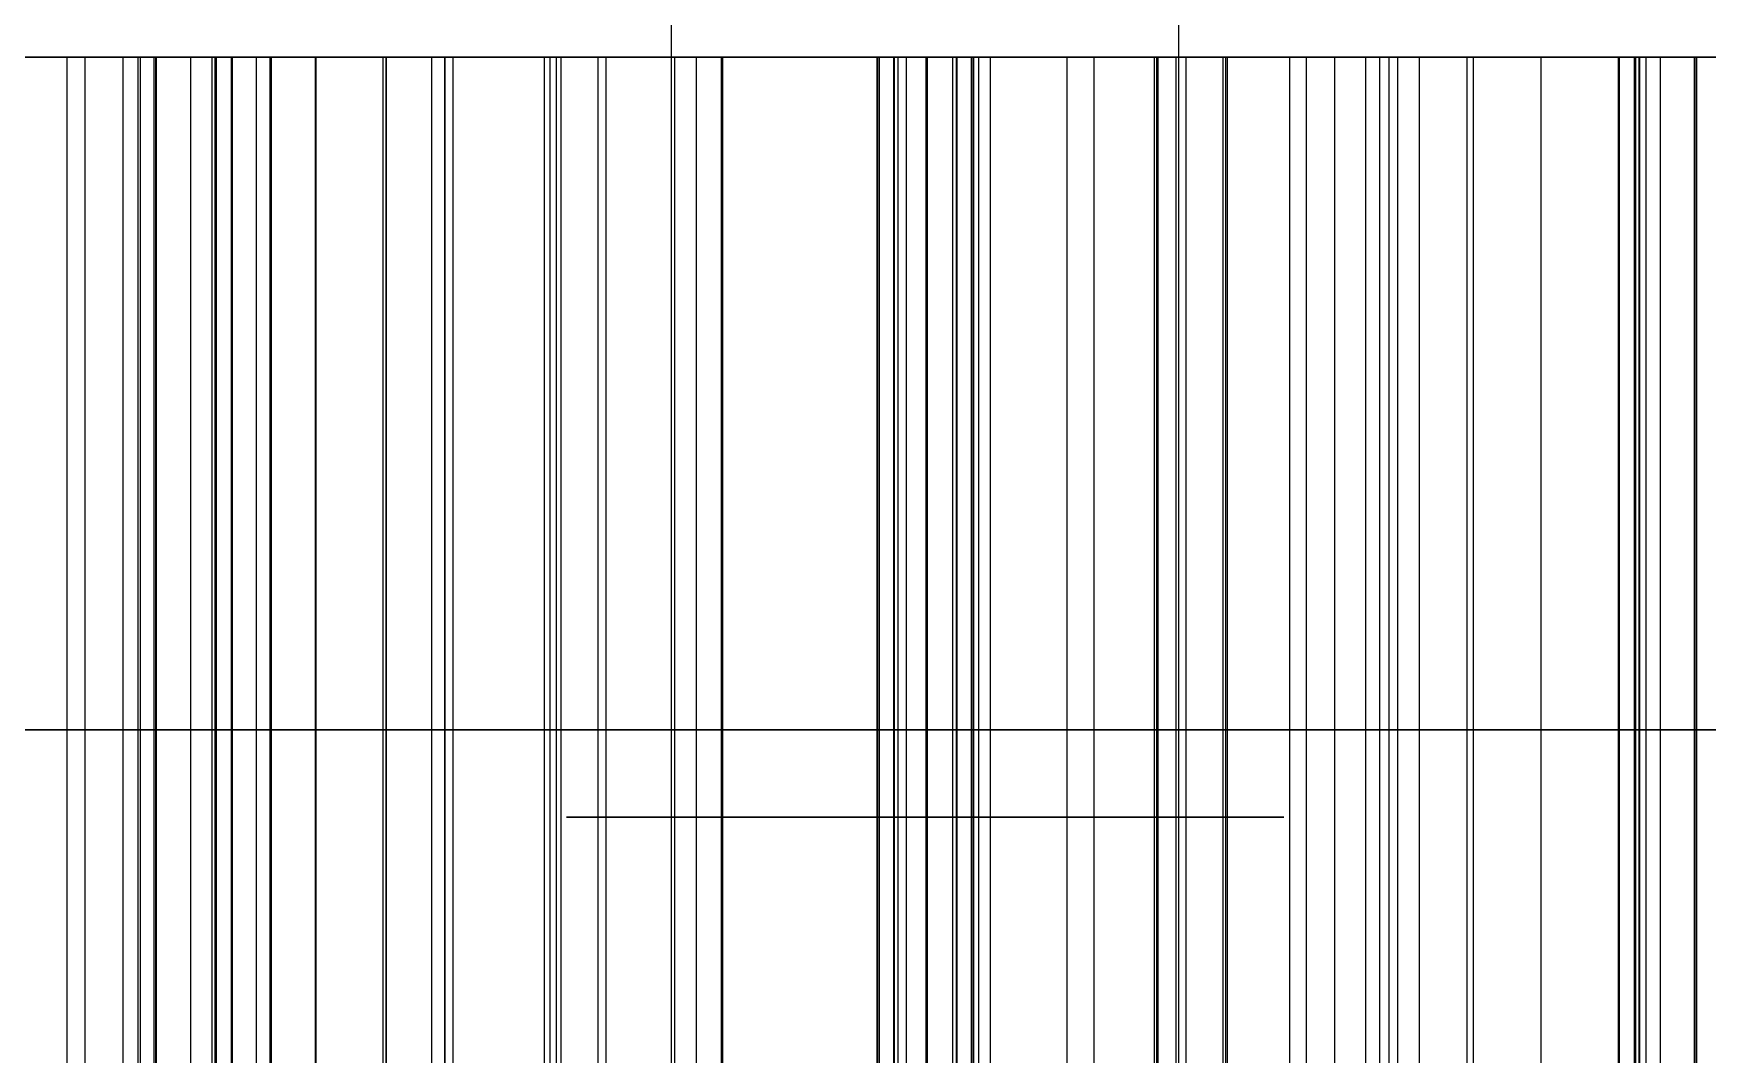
# Model space of a CAD drawing. Header units: millimetres. Extents: x -170 to 170, y -1654 to 210.
# Drawn here: x 80.89 to 99.56, y -46.65 to -35.26 of the extents above; entities that cross this region are included whole.
import ezdxf

# ---------------------------------------------------------------- set-up
doc = ezdxf.new("R2010")
doc.units = ezdxf.units.MM
doc.header["$MEASUREMENT"] = 0
doc.layers.add('V1', color=7, linetype='Continuous', true_color=0x000000)

msp = doc.modelspace()

# ---------------------------------------------------------------- linework, layer by layer
at = {"layer": 'V1'}
for p, q in [((4, -35.528, 255), (86.717, -35.528, 255)), ((53.93, -35.528, 345.833), (86.833, -35.528, 345.833)), ((54.502, -35.528, 164.167), (86.833, -35.528, 164.167)), ((87.183, -35.528, 255), (124.457, -35.528, 255)), ((90.833, -35.528, 308.93), (90.833, -35.528, 341.833)), ((90.833, -35.528, 349.833), (90.833, -35.528, 382.736)), ((90.833, -35.528, 127.836), (90.833, -35.528, 160.167)), ((90.833, -35.528, 168.167), (90.833, -35.528, 200.498)), ((94.833, -35.528, 345.833), (127.736, -35.528, 345.833)), ((94.833, -35.528, 164.167), (127.164, -35.528, 164.167)), ((-153, -43.028, 25), (153, -43.028, 25)), ((-153, -43.028, 25), (153, -43.028, 25))]:
    msp.add_line(p, q, dxfattribs=at)
for points, degree in [([(88.005, -88, 161.338), (88.005, -48.5, 161.338), (88.005, -9, 161.338)], 2), ([(88.005, -82.948, 166.995), (88.005, -45.974, 166.995), (88.005, -9, 166.995)], 2), ([(88.005, -82.948, 343.005), (88.005, -45.974, 343.005), (88.005, -9, 343.005)], 2), ([(88.005, -88, 348.662), (88.005, -48.5, 348.662), (88.005, -9, 348.662)], 2), ([(93.662, -88, 166.995), (93.662, -48.5, 166.995), (93.662, -9, 166.995)], 2), ([(93.662, -82.948, 161.338), (93.662, -45.974, 161.338), (93.662, -9, 161.338)], 2), ([(93.662, -88, 343.005), (93.662, -48.5, 343.005), (93.662, -9, 343.005)], 2), ([(93.662, -82.948, 348.662), (93.662, -45.974, 348.662), (93.662, -9, 348.662)], 2), ([(-153, -35.528), (0, -35.528), (153, -35.528)], 2), ([(153, -35.528, 50), (0, -35.528, 50), (-153, -35.528, 50)], 2), ([(81.262, -35.528, 130.424), (81.262, -43.028, 130.424), (81.262, -50.528, 130.424)], 2), ([(81.46, -35.528, 379.632), (81.46, -43.028, 379.632), (81.46, -50.528, 379.632)], 2), ([(81.884, -35.528, 305.626), (81.884, -43.028, 305.626), (81.884, -50.528, 305.626)], 2), ([(81.884, -35.528, 204.374), (81.884, -43.028, 204.374), (81.884, -50.528, 204.374)], 2), ([(82.051, -35.528, 311.876), (82.051, -43.028, 311.876), (82.051, -50.528, 311.876)], 2), ([(82.052, -35.528, 133.478), (82.052, -43.028, 133.478), (82.052, -50.528, 133.478)], 2), ([(82.078, -35.528, 133.548), (82.078, -43.028, 133.548), (82.078, -50.528, 133.548)], 2), ([(82.232, -35.528, 376.573), (82.232, -43.028, 376.573), (82.232, -50.528, 376.573)], 2), ([(82.251, -35.528, 198.175), (82.251, -43.028, 198.175), (82.251, -50.528, 198.175)], 2), ([(82.258, -35.528, 376.503), (82.258, -43.028, 376.503), (82.258, -50.528, 376.503)], 2), ([(82.639, -35.528, 123.714), (82.639, -43.028, 123.714), (82.639, -50.528, 123.714)], 2), ([(82.876, -35.528, 386.333), (82.876, -43.028, 386.333), (82.876, -50.528, 386.333)], 2), ([(82.913, -35.528, 314.911), (82.913, -43.028, 314.911), (82.913, -50.528, 314.911)], 2), ([(82.925, -35.528, 314.985), (82.925, -43.028, 314.985), (82.925, -50.528, 314.985)], 2), ([(83.094, -35.528, 195.135), (83.094, -43.028, 195.135), (83.094, -50.528, 195.135)], 2), ([(83.106, -35.528, 195.061), (83.106, -43.028, 195.061), (83.106, -50.528, 195.061)], 2), ([(83.373, -35.528, 303.135), (83.373, -43.028, 303.135), (83.373, -50.528, 303.135)], 2), ([(83.373, -35.528, 206.865), (83.373, -43.028, 206.865), (83.373, -50.528, 206.865)], 2), ([(83.524, -35.528, 298.962), (83.524, -43.028, 298.962), (83.524, -50.528, 298.962)], 2), ([(83.538, -35.528, 211.033), (83.538, -43.028, 211.033), (83.538, -50.528, 211.033)], 2), ([(84.03, -35.528, 276.418), (84.03, -43.028, 276.418), (84.03, -50.528, 276.418)], 2), ([(84.039, -35.528, 233.616), (84.039, -43.028, 233.616), (84.039, -50.528, 233.616)], 2), ([(84.785, -35.528, 209.399), (84.785, -43.028, 209.399), (84.785, -50.528, 209.399)], 2), ([(84.785, -35.528, 300.601), (84.785, -43.028, 300.601), (84.785, -50.528, 300.601)], 2), ([(84.82, -35.528, 236.964), (84.82, -43.028, 236.964), (84.82, -50.528, 236.964)], 2), ([(84.823, -35.528, 273.023), (84.823, -43.028, 273.023), (84.823, -50.528, 273.023)], 2), ([(85.326, -35.528, 123.261), (85.326, -43.028, 123.261), (85.326, -50.528, 123.261)], 2), ([(85.471, -35.528, 269.647), (85.471, -43.028, 269.647), (85.471, -50.528, 269.647)], 2), ([(85.477, -35.528, 240.388), (85.477, -43.028, 240.388), (85.477, -50.528, 240.388)], 2), ([(85.566, -35.528, 386.77), (85.566, -43.028, 386.77), (85.566, -50.528, 386.77)], 2), ([(86.584, -35.528, 314.272), (86.584, -43.028, 314.272), (86.584, -50.528, 314.272)], 2), ([(86.647, -35.528, 258.479), (86.647, -43.028, 258.479), (86.647, -50.528, 258.479)], 2), ([(86.648, -35.528, 251.556), (86.648, -43.028, 251.556), (86.648, -50.528, 251.556)], 2), ([(86.717, -35.528, 254.993), (86.717, -43.028, 254.993), (86.717, -50.528, 254.993)], 2), ([(86.769, -35.528, 195.752), (86.769, -43.028, 195.752), (86.769, -50.528, 195.752)], 2), ([(87.183, -35.528, 254.999), (87.183, -43.028, 254.999), (87.183, -50.528, 254.999)], 2), ([(87.273, -35.528, 257.722), (87.273, -43.028, 257.722), (87.273, -50.528, 257.722)], 2), ([(87.273, -35.528, 252.276), (87.273, -43.028, 252.276), (87.273, -50.528, 252.276)], 2), ([(88.005, -50.528, 343.005), (88.005, -43.028, 343.005), (88.005, -35.528, 343.005)], 2), ([(88.005, -50.528, 348.662), (88.005, -43.028, 348.662), (88.005, -35.528, 348.662)], 2), ([(88.005, -50.528, 161.338), (88.005, -43.028, 161.338), (88.005, -35.528, 161.338)], 2), ([(88.005, -50.528, 166.995), (88.005, -43.028, 166.995), (88.005, -35.528, 166.995)], 2), ([(88.036, -35.528, 122.987), (88.036, -43.028, 122.987), (88.036, -50.528, 122.987)], 2), ([(88.278, -35.528, 387.028), (88.278, -43.028, 387.028), (88.278, -50.528, 387.028)], 2), ([(88.558, -35.528, 222.346), (88.558, -43.028, 222.346), (88.558, -50.528, 222.346)], 2), ([(88.572, -35.528, 287.661), (88.572, -43.028, 287.661), (88.572, -50.528, 287.661)], 2), ([(90.294, -35.528, 313.917), (90.294, -43.028, 313.917), (90.294, -50.528, 313.917)], 2), ([(90.301, -35.528, 313.992), (90.301, -43.028, 313.992), (90.301, -50.528, 313.992)], 2), ([(90.321, -35.528, 310.762), (90.321, -43.028, 310.762), (90.321, -50.528, 310.762)], 2), ([(90.481, -35.528, 196.085), (90.481, -43.028, 196.085), (90.481, -50.528, 196.085)], 2), ([(90.488, -35.528, 196.011), (90.488, -43.028, 196.011), (90.488, -50.528, 196.011)], 2), ([(90.527, -35.528, 199.24), (90.527, -43.028, 199.24), (90.527, -50.528, 199.24)], 2), ([(90.621, -35.528, 222.505), (90.621, -43.028, 222.505), (90.621, -50.528, 222.505)], 2), ([(90.621, -35.528, 287.495), (90.621, -43.028, 287.495), (90.621, -50.528, 287.495)], 2), ([(90.839, -35.528, 280.635), (90.839, -43.028, 280.635), (90.839, -50.528, 280.635)], 2), ([(90.854, -35.528, 229.363), (90.854, -43.028, 229.363), (90.854, -50.528, 229.363)], 2), ([(91.139, -35.528, 129.093), (91.139, -43.028, 129.093), (91.139, -50.528, 129.093)], 2), ([(91.179, -35.528, 132.323), (91.179, -43.028, 132.323), (91.179, -50.528, 132.323)], 2), ([(91.186, -35.528, 132.248), (91.186, -43.028, 132.248), (91.186, -50.528, 132.248)], 2), ([(91.345, -35.528, 380.904), (91.345, -43.028, 380.904), (91.345, -50.528, 380.904)], 2), ([(91.365, -35.528, 377.674), (91.365, -43.028, 377.674), (91.365, -50.528, 377.674)], 2), ([(91.365, -35.528, 377.674), (91.368, -35.528, 377.699), (91.37, -35.528, 377.724), (91.373, -35.528, 377.749)], 3), ([(91.369, -35.528, 377.712), (91.369, -43.028, 377.712), (91.369, -50.528, 377.712)], 2), ([(91.373, -35.528, 377.749), (91.373, -43.028, 377.749), (91.373, -50.528, 377.749)], 2), ([(91.429, -35.528, 273.233), (91.429, -43.028, 273.233), (91.429, -50.528, 273.233)], 2), ([(91.429, -35.528, 236.765), (91.429, -43.028, 236.765), (91.429, -50.528, 236.765)], 2), ([(91.559, -35.528, 225.251), (91.559, -43.028, 225.251), (91.559, -50.528, 225.251)], 2), ([(91.559, -35.528, 284.749), (91.559, -43.028, 284.749), (91.559, -50.528, 284.749)], 2), ([(92.413, -35.528, 228.023), (92.413, -43.028, 228.023), (92.413, -50.528, 228.023)], 2), ([(92.413, -35.528, 281.977), (92.413, -43.028, 281.977), (92.413, -50.528, 281.977)], 2), ([(92.712, -35.528, 275.636), (92.712, -43.028, 275.636), (92.712, -50.528, 275.636)], 2), ([(92.713, -35.528, 234.362), (92.713, -43.028, 234.362), (92.713, -50.528, 234.362)], 2), ([(93.388, -35.528, 304.638), (93.388, -43.028, 304.638), (93.388, -50.528, 304.638)], 2), ([(93.412, -35.528, 241.472), (93.412, -43.028, 241.472), (93.412, -50.528, 241.472)], 2), ([(93.427, -35.528, 268.533), (93.427, -43.028, 268.533), (93.427, -50.528, 268.533)], 2), ([(93.63, -35.528, 205.346), (93.63, -43.028, 205.346), (93.63, -50.528, 205.346)], 2), ([(93.662, -50.528, 343.005), (93.662, -43.028, 343.005), (93.662, -35.528, 343.005)], 2), ([(93.662, -50.528, 348.662), (93.662, -43.028, 348.662), (93.662, -35.528, 348.662)], 2), ([(93.662, -50.528, 166.995), (93.662, -43.028, 166.995), (93.662, -35.528, 166.995)], 2), ([(93.662, -50.528, 161.338), (93.662, -43.028, 161.338), (93.662, -35.528, 161.338)], 2), ([(93.739, -35.528, 259.982), (93.739, -43.028, 259.982), (93.739, -50.528, 259.982)], 2), ([(93.739, -35.528, 250.016), (93.739, -43.028, 250.016), (93.739, -50.528, 250.016)], 2), ([(94.152, -35.528, 277.95), (94.152, -43.028, 277.95), (94.152, -50.528, 277.95)], 2), ([(94.153, -35.528, 232.049), (94.153, -43.028, 232.049), (94.153, -50.528, 232.049)], 2), ([(94.183, -35.528, 261.189), (94.183, -43.028, 261.189), (94.183, -50.528, 261.189)], 2), ([(94.199, -35.528, 248.812), (94.199, -43.028, 248.812), (94.199, -50.528, 248.812)], 2), ([(94.897, -35.528, 132.581), (94.897, -43.028, 132.581), (94.897, -50.528, 132.581)], 2), ([(95.082, -35.528, 377.394), (95.082, -43.028, 377.394), (95.082, -50.528, 377.394)], 2), ([(95.396, -35.528, 242.057), (95.396, -43.028, 242.057), (95.396, -50.528, 242.057)], 2), ([(95.396, -35.528, 267.943), (95.396, -43.028, 267.943), (95.396, -50.528, 267.943)], 2), ([(95.743, -35.528, 244.937), (95.743, -43.028, 244.937), (95.743, -50.528, 244.937)], 2), ([(95.743, -35.528, 265.063), (95.743, -43.028, 265.063), (95.743, -50.528, 265.063)], 2), ([(95.898, -35.528, 268.043), (95.898, -43.028, 268.043), (95.898, -50.528, 268.043)], 2), ([(95.899, -35.528, 241.956), (95.899, -43.028, 241.956), (95.899, -50.528, 241.956)], 2), ([(96.003, -35.528, 247.826), (96.003, -43.028, 247.826), (96.003, -50.528, 247.826)], 2), ([(96.003, -35.528, 262.173), (96.003, -43.028, 262.173), (96.003, -50.528, 262.173)], 2), ([(96.1, -35.528, 304.896), (96.1, -43.028, 304.896), (96.1, -50.528, 304.896)], 2), ([(96.341, -35.528, 205.072), (96.341, -43.028, 205.072), (96.341, -50.528, 205.072)], 2), ([(96.872, -35.528, 259.607), (96.872, -43.028, 259.607), (96.872, -50.528, 259.607)], 2), ([(96.872, -35.528, 250.391), (96.872, -43.028, 250.391), (96.872, -50.528, 250.391)], 2), ([(96.944, -35.528, 259.59), (96.944, -43.028, 259.59), (96.944, -50.528, 259.59)], 2), ([(96.945, -35.528, 250.408), (96.945, -43.028, 250.408), (96.945, -50.528, 250.408)], 2), ([(97.697, -35.528, 263.241), (97.697, -43.028, 263.241), (97.697, -50.528, 263.241)], 2), ([(97.697, -35.528, 246.757), (97.697, -43.028, 246.757), (97.697, -50.528, 246.757)], 2), ([(98.56, -35.528, 133.273), (98.56, -43.028, 133.273), (98.56, -50.528, 133.273)], 2), ([(98.572, -35.528, 133.199), (98.572, -43.028, 133.199), (98.572, -50.528, 133.199)], 2), ([(98.741, -35.528, 376.681), (98.741, -43.028, 376.681), (98.741, -50.528, 376.681)], 2), ([(98.754, -35.528, 376.755), (98.754, -43.028, 376.755), (98.754, -50.528, 376.755)], 2), ([(98.79, -35.528, 305.333), (98.79, -43.028, 305.333), (98.79, -50.528, 305.333)], 2), ([(98.799, -35.528, 266.801), (98.799, -43.028, 266.801), (98.799, -50.528, 266.801)], 2), ([(98.8, -35.528, 243.197), (98.8, -43.028, 243.197), (98.8, -50.528, 243.197)], 2), ([(98.87, -35.528, 266.779), (98.87, -43.028, 266.779), (98.87, -50.528, 266.779)], 2), ([(98.871, -35.528, 243.219), (98.871, -43.028, 243.219), (98.871, -50.528, 243.219)], 2), ([(99.028, -35.528, 204.62), (99.028, -43.028, 204.62), (99.028, -50.528, 204.62)], 2), ([(99.409, -35.528, 315.164), (99.409, -43.028, 315.164), (99.409, -50.528, 315.164)], 2), ([(99.416, -35.528, 130.159), (99.416, -43.028, 130.159), (99.416, -50.528, 130.159)], 2), ([(99.435, -35.528, 315.093), (99.435, -43.028, 315.093), (99.435, -50.528, 315.093)], 2), ([(-153, -43.028), (0, -43.028), (153, -43.028)], 2), ([(153, -43.028, 50), (0, -43.028, 50), (-153, -43.028, 50)], 2), ([(-153, -43.028), (0, -43.028), (153, -43.028)], 2), ([(153, -43.028, 50), (0, -43.028, 50), (-153, -43.028, 50)], 2), ([(91.365, -43.028, 377.674), (91.368, -43.028, 377.699), (91.37, -43.028, 377.724), (91.373, -43.028, 377.749)], 3)]:
    msp.add_open_spline(points, degree=degree, dxfattribs=at)
for points, knots in [([(81.884, -35.528, 305.626), (81.266, -35.528, 305.552), (80.586, -35.528, 305.465), (79.845, -35.528, 305.363), (76.127, -35.528, 304.848), (74.136, -35.528, 304.227), (72.124, -35.528, 303.144)], [208.440198, 208.440198, 208.440198, 208.440198, 208.623351, 208.623351, 208.623351, 209.54342, 209.54342, 209.54342, 209.54342]), ([(72.144, -35.528, 206.885), (74.144, -35.528, 205.801), (76.131, -35.528, 205.175), (79.834, -35.528, 204.647), (80.579, -35.528, 204.541), (81.263, -35.528, 204.451), (81.884, -35.528, 204.374)], [373.435672, 373.435672, 373.435672, 373.435672, 374.352329, 374.352329, 374.352329, 374.536756, 374.536756, 374.536756, 374.536756]), ([(77.474, -35.528, 306.78), (78.953, -35.528, 307.996), (81.204, -35.528, 309.848), (82.051, -35.528, 311.876), (82.461, -35.528, 312.857), (82.738, -35.528, 313.89), (82.913, -35.528, 314.911), (82.917, -35.528, 314.936), (82.921, -35.528, 314.96), (82.925, -35.528, 314.985)], [60.00916, 60.00916, 60.00916, 60.00916, 60.776245, 60.776245, 60.776245, 61.565912, 61.565912, 61.565912, 61.584961, 61.584961, 61.584961, 61.584961]), ([(83.106, -35.528, 195.061), (83.102, -35.528, 195.086), (83.098, -35.528, 195.11), (83.094, -35.528, 195.135), (82.925, -35.528, 196.157), (82.655, -35.528, 197.192), (82.251, -35.528, 198.175), (81.416, -35.528, 200.208), (79.176, -35.528, 202.073), (77.703, -35.528, 203.297)], [49.847209, 49.847209, 49.847209, 49.847209, 49.866198, 49.866198, 49.866198, 50.655858, 50.655858, 50.655858, 51.422962, 51.422962, 51.422962, 51.422962]), ([(77.741, -35.528, 293.421), (79.679, -35.528, 294.611), (81.215, -35.528, 296.019), (83.524, -35.528, 298.962), (83.988, -35.528, 299.554), (84.408, -35.528, 300.101), (84.785, -35.528, 300.601)], [205.352075, 205.352075, 205.352075, 205.352075, 206.268731, 206.268731, 206.268731, 206.453158, 206.453158, 206.453158, 206.453158]), ([(84.785, -35.528, 209.399), (84.413, -35.528, 209.897), (83.997, -35.528, 210.443), (83.538, -35.528, 211.033), (81.233, -35.528, 213.996), (79.7, -35.528, 215.41), (77.756, -35.528, 216.611)], [174.823478, 174.823478, 174.823478, 174.823478, 175.006632, 175.006632, 175.006632, 175.926701, 175.926701, 175.926701, 175.926701]), ([(90.621, -35.528, 287.495), (90.001, -35.528, 287.551), (89.317, -35.528, 287.608), (88.572, -35.528, 287.661), (84.827, -35.528, 287.931), (82.751, -35.528, 287.738), (80.558, -35.528, 287.097)], [201.716854, 201.716854, 201.716854, 201.716854, 201.900008, 201.900008, 201.900008, 202.820076, 202.820076, 202.820076, 202.820076]), ([(80.571, -35.528, 222.936), (82.753, -35.528, 222.292), (84.827, -35.528, 222.092), (88.558, -35.528, 222.346), (89.309, -35.528, 222.397), (89.997, -35.528, 222.451), (90.621, -35.528, 222.505)], [178.458699, 178.458699, 178.458699, 178.458699, 179.375356, 179.375356, 179.375356, 179.559783, 179.559783, 179.559783, 179.559783]), ([(82.078, -35.528, 133.548), (82.069, -35.528, 133.525), (82.06, -35.528, 133.502), (82.052, -35.528, 133.478), (81.686, -35.528, 132.509), (81.404, -35.528, 131.477), (81.262, -35.528, 130.424), (80.968, -35.528, 128.246), (81.976, -35.528, 125.51), (82.639, -35.528, 123.714)], [85.577816, 85.577816, 85.577816, 85.577816, 85.596806, 85.596806, 85.596806, 86.386465, 86.386465, 86.386465, 87.153569, 87.153569, 87.153569, 87.153569]), ([(82.876, -35.528, 386.333), (82.203, -35.528, 384.541), (81.179, -35.528, 381.812), (81.46, -35.528, 379.632), (81.595, -35.528, 378.578), (81.872, -35.528, 377.545), (82.232, -35.528, 376.573), (82.24, -35.528, 376.549), (82.249, -35.528, 376.526), (82.258, -35.528, 376.503)], [24.278552, 24.278552, 24.278552, 24.278552, 25.045637, 25.045637, 25.045637, 25.835305, 25.835305, 25.835305, 25.854354, 25.854354, 25.854354, 25.854354]), ([(84.03, -35.528, 276.418), (86.174, -35.528, 277.179), (87.969, -35.528, 278.237), (90.839, -35.528, 280.635), (91.416, -35.528, 281.118), (91.941, -35.528, 281.566), (92.413, -35.528, 281.977)], [198.628731, 198.628731, 198.628731, 198.628731, 199.545388, 199.545388, 199.545388, 199.729814, 199.729814, 199.729814, 199.729814]), ([(92.413, -35.528, 228.023), (91.945, -35.528, 228.433), (91.425, -35.528, 228.881), (90.854, -35.528, 229.363), (87.983, -35.528, 231.782), (86.19, -35.528, 232.846), (84.039, -35.528, 233.616)], [181.546822, 181.546822, 181.546822, 181.546822, 181.729976, 181.729976, 181.729976, 182.650044, 182.650044, 182.650044, 182.650044]), ([(95.396, -35.528, 267.943), (94.802, -35.528, 268.128), (94.145, -35.528, 268.325), (93.427, -35.528, 268.533), (89.821, -35.528, 269.575), (87.749, -35.528, 269.818), (85.471, -35.528, 269.647)], [194.99351, 194.99351, 194.99351, 194.99351, 195.176664, 195.176664, 195.176664, 196.096732, 196.096732, 196.096732, 196.096732]), ([(85.477, -35.528, 240.388), (87.745, -35.528, 240.212), (89.815, -35.528, 240.448), (93.412, -35.528, 241.472), (94.136, -35.528, 241.678), (94.798, -35.528, 241.874), (95.396, -35.528, 242.057)], [185.182043, 185.182043, 185.182043, 185.182043, 186.0987, 186.0987, 186.0987, 186.283127, 186.283127, 186.283127, 186.283127]), ([(86.647, -35.528, 258.479), (88.902, -35.528, 258.778), (90.878, -35.528, 259.439), (94.183, -35.528, 261.189), (94.849, -35.528, 261.541), (95.455, -35.528, 261.87), (96.003, -35.528, 262.173)], [191.905387, 191.905387, 191.905387, 191.905387, 192.822044, 192.822044, 192.822044, 193.006471, 193.006471, 193.006471, 193.006471]), ([(96.003, -35.528, 247.826), (95.46, -35.528, 248.13), (94.858, -35.528, 248.46), (94.199, -35.528, 248.812), (90.888, -35.528, 250.582), (88.913, -35.528, 251.25), (86.648, -35.528, 251.556)], [188.270166, 188.270166, 188.270166, 188.270166, 188.45332, 188.45332, 188.45332, 189.373388, 189.373388, 189.373388, 189.373388]), ([(96.944, -35.528, 259.59), (96.92, -35.528, 259.596), (96.896, -35.528, 259.602), (96.872, -35.528, 259.607), (95.862, -35.528, 259.84), (94.802, -35.528, 259.982), (93.739, -35.528, 259.982), (91.541, -35.528, 259.982), (88.964, -35.528, 258.619), (87.273, -35.528, 257.722)], [49.847209, 49.847209, 49.847209, 49.847209, 49.866198, 49.866198, 49.866198, 50.655858, 50.655858, 50.655858, 51.422962, 51.422962, 51.422962, 51.422962]), ([(87.273, -35.528, 252.276), (88.965, -35.528, 251.379), (91.541, -35.528, 250.016), (93.739, -35.528, 250.016), (94.802, -35.528, 250.016), (95.862, -35.528, 250.158), (96.872, -35.528, 250.391), (96.896, -35.528, 250.396), (96.92, -35.528, 250.402), (96.945, -35.528, 250.408)], [52.863038, 52.863038, 52.863038, 52.863038, 53.630123, 53.630123, 53.630123, 54.419791, 54.419791, 54.419791, 54.43884, 54.43884, 54.43884, 54.43884]), ([(88.036, -35.528, 122.987), (89.151, -35.528, 124.544), (90.846, -35.528, 126.915), (91.139, -35.528, 129.093), (91.281, -35.528, 130.147), (91.281, -35.528, 131.217), (91.186, -35.528, 132.248), (91.183, -35.528, 132.273), (91.181, -35.528, 132.298), (91.179, -35.528, 132.323)], [88.593646, 88.593646, 88.593646, 88.593646, 89.360731, 89.360731, 89.360731, 90.150398, 90.150398, 90.150398, 90.169447, 90.169447, 90.169447, 90.169447]), ([(91.373, -35.528, 377.749), (91.475, -35.528, 378.78), (91.481, -35.528, 379.849), (91.345, -35.528, 380.904), (91.065, -35.528, 383.084), (89.384, -35.528, 385.465), (88.278, -35.528, 387.028)], [21.281712, 21.281712, 21.281712, 21.281712, 22.071372, 22.071372, 22.071372, 22.838476, 22.838476, 22.838476, 22.838476]), ([(90.301, -35.528, 313.992), (90.298, -35.528, 313.967), (90.296, -35.528, 313.942), (90.294, -35.528, 313.917), (90.192, -35.528, 312.886), (90.186, -35.528, 311.817), (90.321, -35.528, 310.762), (90.602, -35.528, 308.583), (92.283, -35.528, 306.201), (93.388, -35.528, 304.638)], [64.139452, 64.139452, 64.139452, 64.139452, 64.158441, 64.158441, 64.158441, 64.948101, 64.948101, 64.948101, 65.715205, 65.715205, 65.715205, 65.715205]), ([(93.63, -35.528, 205.346), (92.515, -35.528, 203.79), (90.82, -35.528, 201.418), (90.527, -35.528, 199.24), (90.385, -35.528, 198.187), (90.385, -35.528, 197.117), (90.481, -35.528, 196.085), (90.483, -35.528, 196.06), (90.485, -35.528, 196.036), (90.488, -35.528, 196.011)], [45.716917, 45.716917, 45.716917, 45.716917, 46.484002, 46.484002, 46.484002, 47.273669, 47.273669, 47.273669, 47.292718, 47.292718, 47.292718, 47.292718]), ([(91.429, -35.528, 273.233), (92.445, -35.528, 271.611), (93.995, -35.528, 269.142), (95.898, -35.528, 268.043), (96.819, -35.528, 267.511), (97.808, -35.528, 267.105), (98.799, -35.528, 266.801), (98.823, -35.528, 266.794), (98.846, -35.528, 266.787), (98.87, -35.528, 266.779)], [45.716917, 45.716917, 45.716917, 45.716917, 46.484002, 46.484002, 46.484002, 47.273669, 47.273669, 47.273669, 47.292718, 47.292718, 47.292718, 47.292718]), ([(98.871, -35.528, 243.219), (98.847, -35.528, 243.212), (98.823, -35.528, 243.204), (98.8, -35.528, 243.197), (97.809, -35.528, 242.894), (96.82, -35.528, 242.487), (95.899, -35.528, 241.956), (93.996, -35.528, 240.857), (92.446, -35.528, 238.388), (91.429, -35.528, 236.765)], [56.99333, 56.99333, 56.99333, 56.99333, 57.012319, 57.012319, 57.012319, 57.801979, 57.801979, 57.801979, 58.569083, 58.569083, 58.569083, 58.569083]), ([(103.461, -35.528, 274.732), (103.443, -35.528, 274.749), (103.425, -35.528, 274.766), (103.407, -35.528, 274.783), (102.649, -35.528, 275.489), (101.802, -35.528, 276.143), (100.881, -35.528, 276.674), (98.978, -35.528, 277.773), (96.065, -35.528, 277.881), (94.152, -35.528, 277.95)], [42.701087, 42.701087, 42.701087, 42.701087, 42.720076, 42.720076, 42.720076, 43.509736, 43.509736, 43.509736, 44.27684, 44.27684, 44.27684, 44.27684]), ([(94.153, -35.528, 232.049), (96.066, -35.528, 232.118), (98.979, -35.528, 232.225), (100.882, -35.528, 233.324), (101.803, -35.528, 233.856), (102.65, -35.528, 234.509), (103.408, -35.528, 235.215), (103.426, -35.528, 235.232), (103.444, -35.528, 235.249), (103.463, -35.528, 235.267)], [60.00916, 60.00916, 60.00916, 60.00916, 60.776245, 60.776245, 60.776245, 61.565912, 61.565912, 61.565912, 61.584961, 61.584961, 61.584961, 61.584961]), ([(98.56, -35.528, 133.273), (98.564, -35.528, 133.248), (98.568, -35.528, 133.224), (98.572, -35.528, 133.199), (98.741, -35.528, 132.177), (99.012, -35.528, 131.142), (99.416, -35.528, 130.159), (100.251, -35.528, 128.126), (102.491, -35.528, 126.26), (103.963, -35.528, 125.036)], [92.723938, 92.723938, 92.723938, 92.723938, 92.742927, 92.742927, 92.742927, 93.532587, 93.532587, 93.532587, 94.299691, 94.299691, 94.299691, 94.299691]), ([(104.193, -35.528, 384.886), (102.713, -35.528, 383.671), (100.462, -35.528, 381.819), (99.615, -35.528, 379.791), (99.205, -35.528, 378.81), (98.928, -35.528, 377.777), (98.754, -35.528, 376.755), (98.75, -35.528, 376.731), (98.745, -35.528, 376.706), (98.741, -35.528, 376.681)], [102.885889, 102.885889, 102.885889, 102.885889, 103.652974, 103.652974, 103.652974, 104.442641, 104.442641, 104.442641, 104.46169, 104.46169, 104.46169, 104.46169]), ([(98.79, -35.528, 305.333), (99.464, -35.528, 307.125), (100.487, -35.528, 309.854), (100.207, -35.528, 312.034), (100.071, -35.528, 313.089), (99.794, -35.528, 314.122), (99.435, -35.528, 315.093), (99.426, -35.528, 315.117), (99.417, -35.528, 315.14), (99.409, -35.528, 315.164)], [67.155281, 67.155281, 67.155281, 67.155281, 67.922366, 67.922366, 67.922366, 68.712034, 68.712034, 68.712034, 68.731083, 68.731083, 68.731083, 68.731083]), ([(99.588, -35.528, 194.785), (99.597, -35.528, 194.809), (99.606, -35.528, 194.832), (99.615, -35.528, 194.855), (99.98, -35.528, 195.825), (100.263, -35.528, 196.856), (100.405, -35.528, 197.91), (100.698, -35.528, 200.088), (99.691, -35.528, 202.824), (99.028, -35.528, 204.62)], [42.701087, 42.701087, 42.701087, 42.701087, 42.720076, 42.720076, 42.720076, 43.509736, 43.509736, 43.509736, 44.27684, 44.27684, 44.27684, 44.27684]), ([(81.884, -43.028, 305.626), (81.266, -43.028, 305.552), (80.586, -43.028, 305.465), (79.845, -43.028, 305.363), (76.127, -43.028, 304.848), (74.136, -43.028, 304.227), (72.124, -43.028, 303.144)], [208.440198, 208.440198, 208.440198, 208.440198, 208.623351, 208.623351, 208.623351, 209.54342, 209.54342, 209.54342, 209.54342]), ([(72.144, -43.028, 206.885), (74.144, -43.028, 205.801), (76.131, -43.028, 205.175), (79.834, -43.028, 204.647), (80.579, -43.028, 204.541), (81.263, -43.028, 204.451), (81.884, -43.028, 204.374)], [373.435672, 373.435672, 373.435672, 373.435672, 374.352329, 374.352329, 374.352329, 374.536756, 374.536756, 374.536756, 374.536756]), ([(77.474, -43.028, 306.78), (78.953, -43.028, 307.996), (81.204, -43.028, 309.848), (82.051, -43.028, 311.876), (82.461, -43.028, 312.857), (82.738, -43.028, 313.89), (82.913, -43.028, 314.911), (82.917, -43.028, 314.936), (82.921, -43.028, 314.96), (82.925, -43.028, 314.985)], [60.00916, 60.00916, 60.00916, 60.00916, 60.776245, 60.776245, 60.776245, 61.565912, 61.565912, 61.565912, 61.584961, 61.584961, 61.584961, 61.584961]), ([(83.106, -43.028, 195.061), (83.102, -43.028, 195.086), (83.098, -43.028, 195.11), (83.094, -43.028, 195.135), (82.925, -43.028, 196.157), (82.655, -43.028, 197.192), (82.251, -43.028, 198.175), (81.416, -43.028, 200.208), (79.176, -43.028, 202.073), (77.703, -43.028, 203.297)], [49.847209, 49.847209, 49.847209, 49.847209, 49.866198, 49.866198, 49.866198, 50.655858, 50.655858, 50.655858, 51.422962, 51.422962, 51.422962, 51.422962]), ([(77.741, -43.028, 293.421), (79.679, -43.028, 294.611), (81.215, -43.028, 296.019), (83.524, -43.028, 298.962), (83.988, -43.028, 299.554), (84.408, -43.028, 300.101), (84.785, -43.028, 300.601)], [205.352075, 205.352075, 205.352075, 205.352075, 206.268731, 206.268731, 206.268731, 206.453158, 206.453158, 206.453158, 206.453158]), ([(84.785, -43.028, 209.399), (84.413, -43.028, 209.897), (83.997, -43.028, 210.443), (83.538, -43.028, 211.033), (81.233, -43.028, 213.996), (79.7, -43.028, 215.41), (77.756, -43.028, 216.611)], [174.823478, 174.823478, 174.823478, 174.823478, 175.006632, 175.006632, 175.006632, 175.926701, 175.926701, 175.926701, 175.926701]), ([(90.621, -43.028, 287.495), (90.001, -43.028, 287.551), (89.317, -43.028, 287.608), (88.572, -43.028, 287.661), (84.827, -43.028, 287.931), (82.751, -43.028, 287.738), (80.558, -43.028, 287.097)], [201.716854, 201.716854, 201.716854, 201.716854, 201.900008, 201.900008, 201.900008, 202.820076, 202.820076, 202.820076, 202.820076]), ([(80.571, -43.028, 222.936), (82.753, -43.028, 222.292), (84.827, -43.028, 222.092), (88.558, -43.028, 222.346), (89.309, -43.028, 222.397), (89.997, -43.028, 222.451), (90.621, -43.028, 222.505)], [178.458699, 178.458699, 178.458699, 178.458699, 179.375356, 179.375356, 179.375356, 179.559783, 179.559783, 179.559783, 179.559783]), ([(82.078, -43.028, 133.548), (82.069, -43.028, 133.525), (82.06, -43.028, 133.502), (82.052, -43.028, 133.478), (81.686, -43.028, 132.509), (81.404, -43.028, 131.477), (81.262, -43.028, 130.424), (80.968, -43.028, 128.246), (81.976, -43.028, 125.51), (82.639, -43.028, 123.714)], [85.577816, 85.577816, 85.577816, 85.577816, 85.596806, 85.596806, 85.596806, 86.386465, 86.386465, 86.386465, 87.153569, 87.153569, 87.153569, 87.153569]), ([(82.876, -43.028, 386.333), (82.203, -43.028, 384.541), (81.179, -43.028, 381.812), (81.46, -43.028, 379.632), (81.595, -43.028, 378.578), (81.872, -43.028, 377.545), (82.232, -43.028, 376.573), (82.24, -43.028, 376.549), (82.249, -43.028, 376.526), (82.258, -43.028, 376.503)], [24.278552, 24.278552, 24.278552, 24.278552, 25.045637, 25.045637, 25.045637, 25.835305, 25.835305, 25.835305, 25.854354, 25.854354, 25.854354, 25.854354]), ([(84.03, -43.028, 276.418), (86.174, -43.028, 277.179), (87.969, -43.028, 278.237), (90.839, -43.028, 280.635), (91.416, -43.028, 281.118), (91.941, -43.028, 281.566), (92.413, -43.028, 281.977)], [198.628731, 198.628731, 198.628731, 198.628731, 199.545388, 199.545388, 199.545388, 199.729814, 199.729814, 199.729814, 199.729814]), ([(92.413, -43.028, 228.023), (91.945, -43.028, 228.433), (91.425, -43.028, 228.881), (90.854, -43.028, 229.363), (87.983, -43.028, 231.782), (86.19, -43.028, 232.846), (84.039, -43.028, 233.616)], [181.546822, 181.546822, 181.546822, 181.546822, 181.729976, 181.729976, 181.729976, 182.650044, 182.650044, 182.650044, 182.650044]), ([(95.396, -43.028, 267.943), (94.802, -43.028, 268.128), (94.145, -43.028, 268.325), (93.427, -43.028, 268.533), (89.821, -43.028, 269.575), (87.749, -43.028, 269.818), (85.471, -43.028, 269.647)], [194.99351, 194.99351, 194.99351, 194.99351, 195.176664, 195.176664, 195.176664, 196.096732, 196.096732, 196.096732, 196.096732]), ([(85.477, -43.028, 240.388), (87.745, -43.028, 240.212), (89.815, -43.028, 240.448), (93.412, -43.028, 241.472), (94.136, -43.028, 241.678), (94.798, -43.028, 241.874), (95.396, -43.028, 242.057)], [185.182043, 185.182043, 185.182043, 185.182043, 186.0987, 186.0987, 186.0987, 186.283127, 186.283127, 186.283127, 186.283127]), ([(86.647, -43.028, 258.479), (88.902, -43.028, 258.778), (90.878, -43.028, 259.439), (94.183, -43.028, 261.189), (94.849, -43.028, 261.541), (95.455, -43.028, 261.87), (96.003, -43.028, 262.173)], [191.905387, 191.905387, 191.905387, 191.905387, 192.822044, 192.822044, 192.822044, 193.006471, 193.006471, 193.006471, 193.006471]), ([(96.003, -43.028, 247.826), (95.46, -43.028, 248.13), (94.858, -43.028, 248.46), (94.199, -43.028, 248.812), (90.888, -43.028, 250.582), (88.913, -43.028, 251.25), (86.648, -43.028, 251.556)], [188.270166, 188.270166, 188.270166, 188.270166, 188.45332, 188.45332, 188.45332, 189.373388, 189.373388, 189.373388, 189.373388]), ([(96.944, -43.028, 259.59), (96.92, -43.028, 259.596), (96.896, -43.028, 259.602), (96.872, -43.028, 259.607), (95.862, -43.028, 259.84), (94.802, -43.028, 259.982), (93.739, -43.028, 259.982), (91.541, -43.028, 259.982), (88.964, -43.028, 258.619), (87.273, -43.028, 257.722)], [49.847209, 49.847209, 49.847209, 49.847209, 49.866198, 49.866198, 49.866198, 50.655858, 50.655858, 50.655858, 51.422962, 51.422962, 51.422962, 51.422962]), ([(87.273, -43.028, 252.276), (88.965, -43.028, 251.379), (91.541, -43.028, 250.016), (93.739, -43.028, 250.016), (94.802, -43.028, 250.016), (95.862, -43.028, 250.158), (96.872, -43.028, 250.391), (96.896, -43.028, 250.396), (96.92, -43.028, 250.402), (96.945, -43.028, 250.408)], [52.863038, 52.863038, 52.863038, 52.863038, 53.630123, 53.630123, 53.630123, 54.419791, 54.419791, 54.419791, 54.43884, 54.43884, 54.43884, 54.43884]), ([(88.036, -43.028, 122.987), (89.151, -43.028, 124.544), (90.846, -43.028, 126.915), (91.139, -43.028, 129.093), (91.281, -43.028, 130.147), (91.281, -43.028, 131.217), (91.186, -43.028, 132.248), (91.183, -43.028, 132.273), (91.181, -43.028, 132.298), (91.179, -43.028, 132.323)], [88.593646, 88.593646, 88.593646, 88.593646, 89.360731, 89.360731, 89.360731, 90.150398, 90.150398, 90.150398, 90.169447, 90.169447, 90.169447, 90.169447]), ([(91.373, -43.028, 377.749), (91.475, -43.028, 378.78), (91.481, -43.028, 379.849), (91.345, -43.028, 380.904), (91.065, -43.028, 383.084), (89.384, -43.028, 385.465), (88.278, -43.028, 387.028)], [21.281712, 21.281712, 21.281712, 21.281712, 22.071372, 22.071372, 22.071372, 22.838476, 22.838476, 22.838476, 22.838476]), ([(90.301, -43.028, 313.992), (90.298, -43.028, 313.967), (90.296, -43.028, 313.942), (90.294, -43.028, 313.917), (90.192, -43.028, 312.886), (90.186, -43.028, 311.817), (90.321, -43.028, 310.762), (90.602, -43.028, 308.583), (92.283, -43.028, 306.201), (93.388, -43.028, 304.638)], [64.139452, 64.139452, 64.139452, 64.139452, 64.158441, 64.158441, 64.158441, 64.948101, 64.948101, 64.948101, 65.715205, 65.715205, 65.715205, 65.715205]), ([(93.63, -43.028, 205.346), (92.515, -43.028, 203.79), (90.82, -43.028, 201.418), (90.527, -43.028, 199.24), (90.385, -43.028, 198.187), (90.385, -43.028, 197.117), (90.481, -43.028, 196.085), (90.483, -43.028, 196.06), (90.485, -43.028, 196.036), (90.488, -43.028, 196.011)], [45.716917, 45.716917, 45.716917, 45.716917, 46.484002, 46.484002, 46.484002, 47.273669, 47.273669, 47.273669, 47.292718, 47.292718, 47.292718, 47.292718]), ([(91.429, -43.028, 273.233), (92.445, -43.028, 271.611), (93.995, -43.028, 269.142), (95.898, -43.028, 268.043), (96.819, -43.028, 267.511), (97.808, -43.028, 267.105), (98.799, -43.028, 266.801), (98.823, -43.028, 266.794), (98.846, -43.028, 266.787), (98.87, -43.028, 266.779)], [45.716917, 45.716917, 45.716917, 45.716917, 46.484002, 46.484002, 46.484002, 47.273669, 47.273669, 47.273669, 47.292718, 47.292718, 47.292718, 47.292718]), ([(98.871, -43.028, 243.219), (98.847, -43.028, 243.212), (98.823, -43.028, 243.204), (98.8, -43.028, 243.197), (97.809, -43.028, 242.894), (96.82, -43.028, 242.487), (95.899, -43.028, 241.956), (93.996, -43.028, 240.857), (92.446, -43.028, 238.388), (91.429, -43.028, 236.765)], [56.99333, 56.99333, 56.99333, 56.99333, 57.012319, 57.012319, 57.012319, 57.801979, 57.801979, 57.801979, 58.569083, 58.569083, 58.569083, 58.569083]), ([(103.461, -43.028, 274.732), (103.443, -43.028, 274.749), (103.425, -43.028, 274.766), (103.407, -43.028, 274.783), (102.649, -43.028, 275.489), (101.802, -43.028, 276.143), (100.881, -43.028, 276.674), (98.978, -43.028, 277.773), (96.065, -43.028, 277.881), (94.152, -43.028, 277.95)], [42.701087, 42.701087, 42.701087, 42.701087, 42.720076, 42.720076, 42.720076, 43.509736, 43.509736, 43.509736, 44.27684, 44.27684, 44.27684, 44.27684]), ([(94.153, -43.028, 232.049), (96.066, -43.028, 232.118), (98.979, -43.028, 232.225), (100.882, -43.028, 233.324), (101.803, -43.028, 233.856), (102.65, -43.028, 234.509), (103.408, -43.028, 235.215), (103.426, -43.028, 235.232), (103.444, -43.028, 235.249), (103.463, -43.028, 235.267)], [60.00916, 60.00916, 60.00916, 60.00916, 60.776245, 60.776245, 60.776245, 61.565912, 61.565912, 61.565912, 61.584961, 61.584961, 61.584961, 61.584961]), ([(98.56, -43.028, 133.273), (98.564, -43.028, 133.248), (98.568, -43.028, 133.224), (98.572, -43.028, 133.199), (98.741, -43.028, 132.177), (99.012, -43.028, 131.142), (99.416, -43.028, 130.159), (100.251, -43.028, 128.126), (102.491, -43.028, 126.26), (103.963, -43.028, 125.036)], [92.723938, 92.723938, 92.723938, 92.723938, 92.742927, 92.742927, 92.742927, 93.532587, 93.532587, 93.532587, 94.299691, 94.299691, 94.299691, 94.299691]), ([(104.193, -43.028, 384.886), (102.713, -43.028, 383.671), (100.462, -43.028, 381.819), (99.615, -43.028, 379.791), (99.205, -43.028, 378.81), (98.928, -43.028, 377.777), (98.754, -43.028, 376.755), (98.75, -43.028, 376.731), (98.745, -43.028, 376.706), (98.741, -43.028, 376.681)], [102.885889, 102.885889, 102.885889, 102.885889, 103.652974, 103.652974, 103.652974, 104.442641, 104.442641, 104.442641, 104.46169, 104.46169, 104.46169, 104.46169]), ([(98.79, -43.028, 305.333), (99.464, -43.028, 307.125), (100.487, -43.028, 309.854), (100.207, -43.028, 312.034), (100.071, -43.028, 313.089), (99.794, -43.028, 314.122), (99.435, -43.028, 315.093), (99.426, -43.028, 315.117), (99.417, -43.028, 315.14), (99.409, -43.028, 315.164)], [67.155281, 67.155281, 67.155281, 67.155281, 67.922366, 67.922366, 67.922366, 68.712034, 68.712034, 68.712034, 68.731083, 68.731083, 68.731083, 68.731083]), ([(99.588, -43.028, 194.785), (99.597, -43.028, 194.809), (99.606, -43.028, 194.832), (99.615, -43.028, 194.855), (99.98, -43.028, 195.825), (100.263, -43.028, 196.856), (100.405, -43.028, 197.91), (100.698, -43.028, 200.088), (99.691, -43.028, 202.824), (99.028, -43.028, 204.62)], [42.701087, 42.701087, 42.701087, 42.701087, 42.720076, 42.720076, 42.720076, 43.509736, 43.509736, 43.509736, 44.27684, 44.27684, 44.27684, 44.27684])]:
    msp.add_open_spline(points, degree=3, knots=knots, dxfattribs=at)
for points, weights in [([(75.21, -35.528, 136.416), (77.382, -35.528, 135.194), (79.682, -35.528, 134.233), (82.078, -35.528, 133.548)], [1, 0.995432816344, 0.995432816344, 1]), ([(82.258, -35.528, 376.503), (79.857, -35.528, 375.831), (77.552, -35.528, 374.884), (75.373, -35.528, 373.675)], [1, 0.995432816344, 0.995432816344, 1]), ([(84.785, -35.528, 300.601), (83.869, -35.528, 302.305), (82.902, -35.528, 303.98), (81.884, -35.528, 305.626)], [0.868569389554, 0.868306460172, 0.868306460172, 0.868569389554]), ([(81.884, -35.528, 204.374), (82.902, -35.528, 206.02), (83.869, -35.528, 207.695), (84.785, -35.528, 209.399)], [0.42936546317, 0.429235487606, 0.429235487606, 0.42936546317]), ([(82.639, -35.528, 123.714), (84.421, -35.528, 123.353), (86.223, -35.528, 123.11), (88.036, -35.528, 122.987)], [1, 0.998547387537, 0.998547387537, 1]), ([(88.278, -35.528, 387.028), (86.464, -35.528, 386.916), (84.66, -35.528, 386.684), (82.876, -35.528, 386.333)], [1, 0.998547387537, 0.998547387537, 1]), ([(82.925, -35.528, 314.985), (85.339, -35.528, 314.366), (87.809, -35.528, 314.033), (90.301, -35.528, 313.992)], [1, 0.995432816344, 0.995432816344, 1]), ([(90.488, -35.528, 196.011), (87.996, -35.528, 195.984), (85.524, -35.528, 195.666), (83.106, -35.528, 195.061)], [1, 0.995432816344, 0.995432816344, 1]), ([(85.471, -35.528, 269.647), (85.083, -35.528, 271.912), (84.603, -35.528, 274.17), (84.03, -35.528, 276.418)], [0.918930596291, 0.90987737734, 0.901365579262, 0.89339520206]), ([(84.039, -35.528, 233.616), (84.605, -35.528, 235.843), (85.086, -35.528, 238.102), (85.477, -35.528, 240.388)], [0.972211835872, 0.962633695093, 0.953628367739, 0.94519585381]), ([(86.648, -35.528, 251.556), (86.739, -35.528, 253.852), (86.74, -35.528, 256.161), (86.647, -35.528, 258.479)], [0.94519585381, 0.935883871979, 0.927128786139, 0.918930596291]), ([(87.273, -35.528, 257.722), (87.153, -35.528, 255.908), (87.153, -35.528, 254.09), (87.273, -35.528, 252.276)], [1, 0.998547387537, 0.998547387537, 1]), ([(90.621, -35.528, 222.505), (91.274, -35.528, 224.326), (91.871, -35.528, 226.166), (92.413, -35.528, 228.023)], [0.972211835872, 0.971917532319, 0.971917532319, 0.972211835872]), ([(92.413, -35.528, 281.977), (91.871, -35.528, 283.834), (91.274, -35.528, 285.674), (90.621, -35.528, 287.495)], [0.89339520206, 0.89312475752, 0.89312475752, 0.89339520206]), ([(91.179, -35.528, 132.323), (93.671, -35.528, 132.35), (96.143, -35.528, 132.668), (98.56, -35.528, 133.273)], [1, 0.995432816344, 0.995432816344, 1]), ([(98.741, -35.528, 376.681), (96.327, -35.528, 377.3), (93.857, -35.528, 377.633), (91.365, -35.528, 377.674)], [1, 0.995432816344, 0.995432816344, 1]), ([(94.152, -35.528, 277.95), (93.141, -35.528, 276.439), (92.232, -35.528, 274.864), (91.429, -35.528, 273.233)], [1, 0.998547387537, 0.998547387537, 1]), ([(91.429, -35.528, 236.765), (92.233, -35.528, 235.134), (93.142, -35.528, 233.56), (94.153, -35.528, 232.049)], [1, 0.998547387537, 0.998547387537, 1]), ([(93.388, -35.528, 304.638), (95.203, -35.528, 304.75), (97.006, -35.528, 304.982), (98.79, -35.528, 305.333)], [1, 0.998547387537, 0.998547387537, 1]), ([(99.028, -35.528, 204.62), (97.246, -35.528, 204.981), (95.444, -35.528, 205.223), (93.63, -35.528, 205.346)], [1, 0.998547387537, 0.998547387537, 1]), ([(95.396, -35.528, 242.057), (95.656, -35.528, 243.974), (95.859, -35.528, 245.897), (96.003, -35.528, 247.826)], [0.94519585381, 0.944909728413, 0.944909728413, 0.94519585381]), ([(96.003, -35.528, 262.173), (95.859, -35.528, 264.103), (95.656, -35.528, 266.026), (95.396, -35.528, 267.943)], [0.918930596291, 0.918652421794, 0.918652421794, 0.918930596291]), ([(98.87, -35.528, 266.779), (97.948, -35.528, 264.464), (97.304, -35.528, 262.057), (96.944, -35.528, 259.59)], [1, 0.995432816344, 0.995432816344, 1]), ([(96.945, -35.528, 250.408), (97.304, -35.528, 247.942), (97.949, -35.528, 245.534), (98.871, -35.528, 243.219)], [1, 0.995432816344, 0.995432816344, 1]), ([(99.409, -35.528, 315.164), (101.809, -35.528, 315.835), (104.114, -35.528, 316.782), (106.293, -35.528, 317.992)], [1, 0.995432816344, 0.995432816344, 1]), ([(75.21, -43.028, 136.416), (77.382, -43.028, 135.194), (79.682, -43.028, 134.233), (82.078, -43.028, 133.548)], [1, 0.995432816344, 0.995432816344, 1]), ([(82.258, -43.028, 376.503), (79.857, -43.028, 375.831), (77.552, -43.028, 374.884), (75.373, -43.028, 373.675)], [1, 0.995432816344, 0.995432816344, 1]), ([(84.785, -43.028, 300.601), (83.869, -43.028, 302.305), (82.902, -43.028, 303.98), (81.884, -43.028, 305.626)], [0.868569389554, 0.868306460172, 0.868306460172, 0.868569389554]), ([(81.884, -43.028, 204.374), (82.902, -43.028, 206.02), (83.869, -43.028, 207.695), (84.785, -43.028, 209.399)], [0.42936546317, 0.429235487606, 0.429235487606, 0.42936546317]), ([(82.639, -43.028, 123.714), (84.421, -43.028, 123.353), (86.223, -43.028, 123.11), (88.036, -43.028, 122.987)], [1, 0.998547387537, 0.998547387537, 1]), ([(88.278, -43.028, 387.028), (86.464, -43.028, 386.916), (84.66, -43.028, 386.684), (82.876, -43.028, 386.333)], [1, 0.998547387537, 0.998547387537, 1]), ([(82.925, -43.028, 314.985), (85.339, -43.028, 314.366), (87.809, -43.028, 314.033), (90.301, -43.028, 313.992)], [1, 0.995432816344, 0.995432816344, 1]), ([(90.488, -43.028, 196.011), (87.996, -43.028, 195.984), (85.524, -43.028, 195.666), (83.106, -43.028, 195.061)], [1, 0.995432816344, 0.995432816344, 1]), ([(85.471, -43.028, 269.647), (85.083, -43.028, 271.912), (84.603, -43.028, 274.17), (84.03, -43.028, 276.418)], [0.918930596291, 0.90987737734, 0.901365579262, 0.89339520206]), ([(84.039, -43.028, 233.616), (84.605, -43.028, 235.843), (85.086, -43.028, 238.102), (85.477, -43.028, 240.388)], [0.972211835872, 0.962633695093, 0.953628367739, 0.94519585381]), ([(86.648, -43.028, 251.556), (86.739, -43.028, 253.852), (86.74, -43.028, 256.161), (86.647, -43.028, 258.479)], [0.94519585381, 0.935883871979, 0.927128786139, 0.918930596291]), ([(87.273, -43.028, 257.722), (87.153, -43.028, 255.908), (87.153, -43.028, 254.09), (87.273, -43.028, 252.276)], [1, 0.998547387537, 0.998547387537, 1]), ([(90.621, -43.028, 222.505), (91.274, -43.028, 224.326), (91.871, -43.028, 226.166), (92.413, -43.028, 228.023)], [0.972211835872, 0.971917532319, 0.971917532319, 0.972211835872]), ([(92.413, -43.028, 281.977), (91.871, -43.028, 283.834), (91.274, -43.028, 285.674), (90.621, -43.028, 287.495)], [0.89339520206, 0.89312475752, 0.89312475752, 0.89339520206]), ([(91.179, -43.028, 132.323), (93.671, -43.028, 132.35), (96.143, -43.028, 132.668), (98.56, -43.028, 133.273)], [1, 0.995432816344, 0.995432816344, 1]), ([(98.741, -43.028, 376.681), (96.327, -43.028, 377.3), (93.857, -43.028, 377.633), (91.365, -43.028, 377.674)], [1, 0.995432816344, 0.995432816344, 1]), ([(94.152, -43.028, 277.95), (93.141, -43.028, 276.439), (92.232, -43.028, 274.864), (91.429, -43.028, 273.233)], [1, 0.998547387537, 0.998547387537, 1]), ([(91.429, -43.028, 236.765), (92.233, -43.028, 235.134), (93.142, -43.028, 233.56), (94.153, -43.028, 232.049)], [1, 0.998547387537, 0.998547387537, 1]), ([(93.388, -43.028, 304.638), (95.203, -43.028, 304.75), (97.006, -43.028, 304.982), (98.79, -43.028, 305.333)], [1, 0.998547387537, 0.998547387537, 1]), ([(99.028, -43.028, 204.62), (97.246, -43.028, 204.981), (95.444, -43.028, 205.223), (93.63, -43.028, 205.346)], [1, 0.998547387537, 0.998547387537, 1]), ([(95.396, -43.028, 242.057), (95.656, -43.028, 243.974), (95.859, -43.028, 245.897), (96.003, -43.028, 247.826)], [0.94519585381, 0.944909728413, 0.944909728413, 0.94519585381]), ([(96.003, -43.028, 262.173), (95.859, -43.028, 264.103), (95.656, -43.028, 266.026), (95.396, -43.028, 267.943)], [0.918930596291, 0.918652421794, 0.918652421794, 0.918930596291]), ([(98.87, -43.028, 266.779), (97.948, -43.028, 264.464), (97.304, -43.028, 262.057), (96.944, -43.028, 259.59)], [1, 0.995432816344, 0.995432816344, 1]), ([(96.945, -43.028, 250.408), (97.304, -43.028, 247.942), (97.949, -43.028, 245.534), (98.871, -43.028, 243.219)], [1, 0.995432816344, 0.995432816344, 1]), ([(99.409, -43.028, 315.164), (101.809, -43.028, 315.835), (104.114, -43.028, 316.782), (106.293, -43.028, 317.992)], [1, 0.995432816344, 0.995432816344, 1])]:
    msp.add_rational_spline(points, weights, degree=3, dxfattribs=at)
for points, weights, knots in [([(93.662, -35.528, 343.005), (90.833, -35.528, 340.176), (88.005, -35.528, 343.005), (85.176, -35.528, 345.833), (88.005, -35.528, 348.662), (90.833, -35.528, 351.49), (93.662, -35.528, 348.662), (96.49, -35.528, 345.833), (93.662, -35.528, 343.005)], [1, 0.707106781187, 1, 0.707106781187, 1, 0.707106781187, 1, 0.707106781187, 1], [0, 0, 0, 6.283185, 6.283185, 12.566371, 12.566371, 18.849556, 18.849556, 25.132741, 25.132741, 25.132741]), ([(88.005, -35.528, 161.338), (85.176, -35.528, 164.167), (88.005, -35.528, 166.995), (90.833, -35.528, 169.824), (93.662, -35.528, 166.995), (96.49, -35.528, 164.167), (93.662, -35.528, 161.338), (90.833, -35.528, 158.51), (88.005, -35.528, 161.338)], [1, 0.707106781187, 1, 0.707106781187, 1, 0.707106781187, 1, 0.707106851018, 0.999999860338], [0, 0, 0, 6.283186, 6.283186, 12.566371, 12.566371, 18.849557, 18.849557, 25.132741, 25.132741, 25.132741]), ([(93.662, -44, 343.005), (90.833, -44, 340.176), (88.005, -44, 343.005), (85.176, -44, 345.833), (88.005, -44, 348.662), (90.833, -44, 351.49), (93.662, -44, 348.662), (96.49, -44, 345.833), (93.662, -44, 343.005)], [1, 0.707106781187, 1, 0.707106781187, 1, 0.707106781187, 1, 0.707106781187, 1], [0, 0, 0, 6.283185, 6.283185, 12.566371, 12.566371, 18.849556, 18.849556, 25.132741, 25.132741, 25.132741]), ([(88.005, -44, 161.338), (85.176, -44, 164.167), (88.005, -44, 166.995), (90.833, -44, 169.824), (93.662, -44, 166.995), (96.49, -44, 164.167), (93.662, -44, 161.338), (90.833, -44, 158.51), (88.005, -44, 161.338)], [1, 0.707106781187, 1, 0.707106781187, 1, 0.707106781187, 1, 0.707106781187, 1], [0, 0, 0, 6.283185, 6.283185, 12.566371, 12.566371, 18.849556, 18.849556, 25.132741, 25.132741, 25.132741]), ([(88.005, -44, 161.338), (85.176, -44, 164.167), (88.005, -44, 166.995), (90.833, -44, 169.824), (93.662, -44, 166.995), (96.49, -44, 164.167), (93.662, -44, 161.338), (90.833, -44, 158.51), (88.005, -44, 161.338)], [1, 0.707106781187, 1, 0.707106781187, 1, 0.707106781187, 1, 0.707106781187, 1], [0, 0, 0, 6.283185, 6.283185, 12.566371, 12.566371, 18.849556, 18.849556, 25.132741, 25.132741, 25.132741]), ([(93.662, -44, 343.005), (90.833, -44, 340.176), (88.005, -44, 343.005), (85.176, -44, 345.833), (88.005, -44, 348.662), (90.833, -44, 351.49), (93.662, -44, 348.662), (96.49, -44, 345.833), (93.662, -44, 343.005)], [1, 0.707106781187, 1, 0.707106781187, 1, 0.707106781187, 1, 0.707106781187, 1], [0, 0, 0, 6.283185, 6.283185, 12.566371, 12.566371, 18.849556, 18.849556, 25.132741, 25.132741, 25.132741])]:
    msp.add_rational_spline(points, weights, degree=2, knots=knots, dxfattribs=at)

doc.saveas('drawing.dxf')
